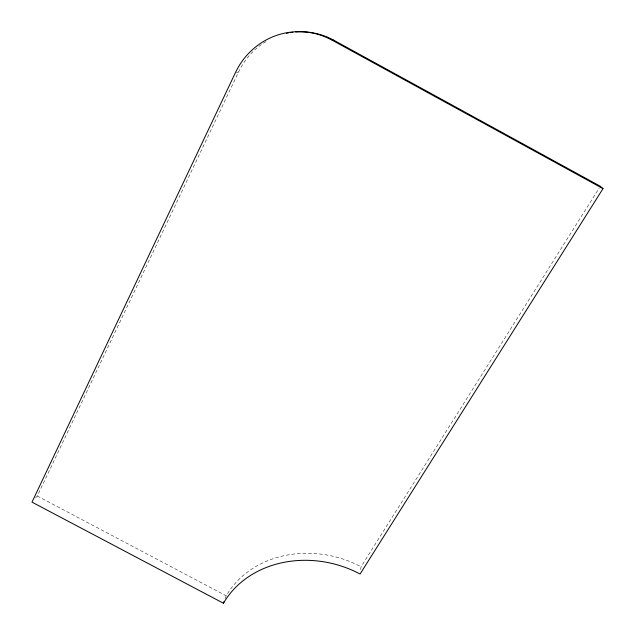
<?xml version="1.0" encoding="UTF-8"?>
<svg xmlns="http://www.w3.org/2000/svg" width="635" height="635" viewBox="0 0 635 635"><rect width="100%" height="100%" fill="white"/><g stroke="black" fill="none" stroke-linecap="round" stroke-linejoin="round"><path stroke-width="0.48" stroke-dasharray="3.17 2.38" d="M360.68 569.484L361.045 566.761L599.257 187.944M225.163 598.607L226.195 595.82A99.568 85.193 15.5 0 1 361.045 566.761M35.528 498.038L37.29 495.998L238.546 72.025A72.636 69.993 85.6 0 1 258.112 47.053M236.244 72.414L238.546 72.025M37.29 495.998L226.195 595.82M258.85 46.474A72.636 69.993 85.6 0 1 266.573 41.188"/><path stroke-width="0.95" d="M223.449 603.25A100.901 86.058 15.6 0 1 360.069 574.024L603.004 188.635L600.305 186.261L333.804 40.227L332.216 40.251A73.763 71.072 85 0 0 235.474 72.549L31.996 502.134L223.449 603.25L224.139 601.393M332.216 40.251L603.004 188.635M286.504 33.353A72.636 69.993 85.6 0 1 288.33 32.972M290.171 32.647A72.636 69.993 85.6 0 1 292.949 32.258M295.743 31.98A72.636 69.993 85.6 0 1 333.804 40.227"/></g></svg>
